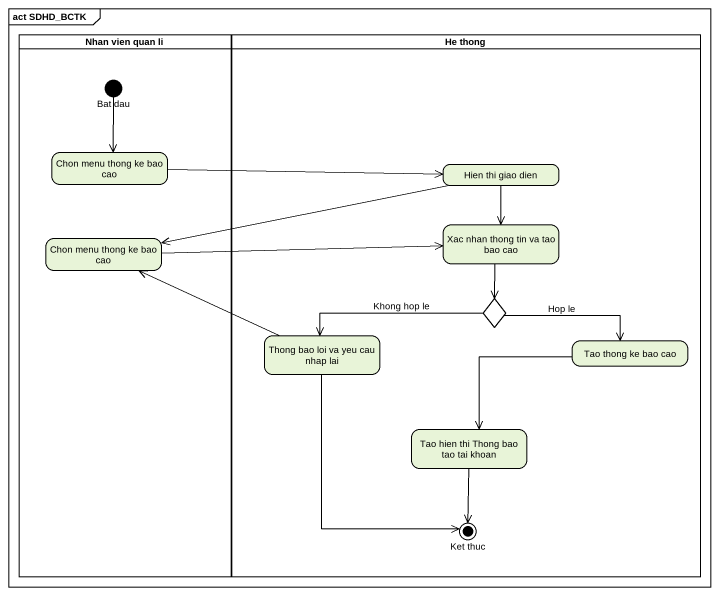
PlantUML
@startuml
mainframe act SDHD_BCTK
hide empty description
state "Nhan vien quan li" as Nhan_vien_quan_li <<partition>> {
  state "Bat dau" as Bat_dau <<start>>
  state "Chon menu thong ke bao cao" as Chon_menu_thong_ke_bao_cao
  state "Chon menu thong ke bao cao" as Chon_menu_thong_ke_bao_cao_2
}
state "He thong" as He_thong <<partition>> {
  state "Hien thi giao dien" as Hien_thi_giao_dien
  state "Xac nhan thong tin va tao bao cao" as Xac_nhan_thong_tin_va_tao
  state choice1 <<choice>>
  state "Thong bao loi va yeu cau nhap lai" as Thong_bao_loi_va_yeu_cau
  state "Tao thong ke bao cao" as Tao_thong_ke_bao_cao
  state "Tao hien thi Thong bao tao tai khoan" as Tao_hien_thi_Thong_bao_tao
  state "Ket thuc" as Ket_thuc <<end>>
}
Bat_dau --> Chon_menu_thong_ke_bao_cao
Chon_menu_thong_ke_bao_cao -right-> Hien_thi_giao_dien
Hien_thi_giao_dien --> Xac_nhan_thong_tin_va_tao
Hien_thi_giao_dien -left-> Chon_menu_thong_ke_bao_cao_2
Xac_nhan_thong_tin_va_tao --> choice1
Chon_menu_thong_ke_bao_cao_2 -right-> Xac_nhan_thong_tin_va_tao
choice1 -left-> Thong_bao_loi_va_yeu_cau : Khong hop le
choice1 -right-> Tao_thong_ke_bao_cao : Hop le
Thong_bao_loi_va_yeu_cau -left-> Chon_menu_thong_ke_bao_cao_2
Thong_bao_loi_va_yeu_cau --> Ket_thuc
Tao_thong_ke_bao_cao -left-> Tao_hien_thi_Thong_bao_tao
Tao_hien_thi_Thong_bao_tao --> Ket_thuc
@enduml
